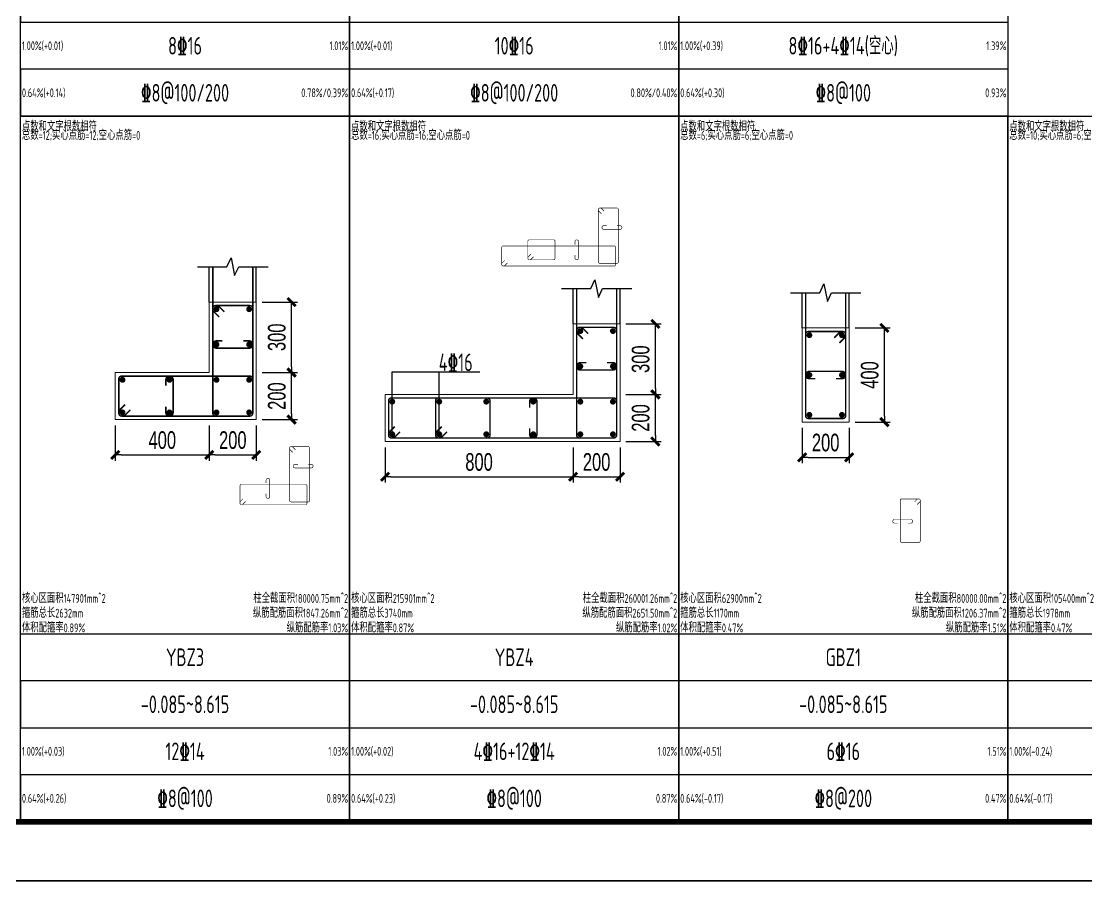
# Model space of a CAD drawing. Extents: x 393367 to 3005760, y 4998 to 826018.
# Drawn here: x 2355357 to 2373485, y 458562 to 473178 of the extents above; entities that cross this region are included whole.
import ezdxf
from ezdxf.enums import TextEntityAlignment as Align

# ---------------------------------------------------------------- set-up
doc = ezdxf.new("R2010")
doc.units = 0
doc.header["$LTSCALE"] = 1000
doc.layers.get('0').update_dxf_attribs({"linetype": 'CONTINUOUS'})
doc.layers.get('Defpoints').update_dxf_attribs({"linetype": 'CONTINUOUS'})
for name, color, linetype in [('-TK', 7, 'CONTINUOUS'), ('link-墙筋', 6, 'CONTINUOUS'), ('outline-pdx', 7, 'CONTINUOUS'), ('TAB', 7, 'CONTINUOUS'), ('TEXT', 7, 'CONTINUOUS'), ('z-计算配筋', 7, 'CONTINUOUS'), ('z-详图标注', 3, 'CONTINUOUS')]:
    doc.layers.add(name, color=color, linetype=linetype)
for name, color, linetype, lineweight in [('link', 6, 'CONTINUOUS', 18), ('outline', 7, 'CONTINUOUS', 18), ('REIN', 1, 'CONTINUOUS', 18)]:
    doc.layers.add(name, color=color, linetype=linetype, lineweight=lineweight)
doc.layers.add('yichutu', color=7, linetype='CONTINUOUS', true_color=0xffffff, plot=False)
doc.layers.add('配箍校核', color=34, linetype='CONTINUOUS', plot=False)
doc.styles.add('BW_Dim', font='Bweng.shx', dxfattribs={"width": 0.7, "bigfont": 'hztxt.shx'})
doc.styles.add('BW_Rein', font='Tssdeng.shx', dxfattribs={"width": 0.7, "bigfont": 'hztxt.shx'})
doc.styles.add('TSSD_Rein', font='Tssdeng.shx', dxfattribs={"width": 0.7, "bigfont": 'hztxt.shx'})
doc.dimstyles.new('Cyz_25_100', dxfattribs={"dimtxt": 300, "dimasz": 100, "dimexe": 100, "dimexo": 100, "dimgap": 100, "dimtad": 1, "dimdec": 0, "dimlfac": 0.25, "dimzin": 0, "dimdsep": 46, "dimtxsty": 'BW_Dim', "dimblk": '_bwk', "dimcen": 0, "dimclrt": 7, "dimadec": 0, "dimazin": 0, "dimtfac": 1, "dimtdec": 0, "dimtix": 1, "dimtmove": 2, "dimatfit": 0, "dimfxl": 1, "dimtolj": 1, "dimtzin": 0, "dimarcsym": 0})

# ---------------------------------------------------------------- blocks, each defined once
blk = doc.blocks.new('_bwk')
blk.add_line((-1, 0), (0, 0))
at = {"const_width": 0.5}
blk.add_lwpolyline([(-0.7, -0.7), (0.7, 0.7)], dxfattribs=at)
blk = doc.blocks.new('*D122')
at = {"layer": 'Defpoints', "color": 0, "transparency": 16777216}
for p in [(2369443, 467962), (2370043, 467962), (2369443, 466362)]:
    blk.add_point(p, dxfattribs=at)
at = {"layer": 'z-详图标注', "color": 0, "lineweight": -2, "transparency": 16777216}
for p, q in [((2369543, 467962), (2370143, 467962)), ((2370043, 466462), (2370043, 467862)), ((2369543, 466362), (2370143, 466362))]:
    blk.add_line(p, q, dxfattribs=at)
at = {"layer": 'z-详图标注', "color": 0, "lineweight": -2, "transparency": 16777216, "xscale": 100, "yscale": 100, "zscale": 100}
for p, rotation in [((2370043, 467962), 90), ((2370043, 466362), 270)]:
    blk.add_blockref('_bwk', p, dxfattribs=dict(at, rotation=rotation))
at = {"layer": 'z-详图标注', "color": 7, "transparency": 16777216, "insert": (2369793, 467162), "char_height": 300, "attachment_point": 5, "rotation": 90, "style": 'BW_Dim'}
blk.add_mtext('\\A1;400', dxfattribs=at)
blk = doc.blocks.new('*D123')
at = {"layer": 'Defpoints', "color": 0, "transparency": 16777216}
for p in [(2368643, 466362), (2369443, 466362), (2369443, 465762)]:
    blk.add_point(p, dxfattribs=at)
at = {"layer": 'z-详图标注', "color": 0, "lineweight": -2, "transparency": 16777216}
for p, q in [((2368643, 466262), (2368643, 465662)), ((2369443, 466262), (2369443, 465662)), ((2368743, 465762), (2369343, 465762))]:
    blk.add_line(p, q, dxfattribs=at)
at = {"layer": 'z-详图标注', "color": 0, "lineweight": -2, "transparency": 16777216, "xscale": 100, "yscale": 100, "zscale": 100, "rotation": 180}
blk.add_blockref('_bwk', (2368643, 465762), dxfattribs=at)
at = {"layer": 'z-详图标注', "color": 0, "lineweight": -2, "transparency": 16777216, "xscale": 100, "yscale": 100, "zscale": 100}
blk.add_blockref('_bwk', (2369443, 465762), dxfattribs=at)
at = {"layer": 'z-详图标注', "color": 7, "transparency": 16777216, "insert": (2369043, 466012), "char_height": 300, "attachment_point": 5, "style": 'BW_Dim'}
blk.add_mtext('\\A1;200', dxfattribs=at)
blk = doc.blocks.new('*D191')
at = {"layer": 'Defpoints', "color": 0, "transparency": 16777216}
for p in [(2359356, 467204), (2359956, 467204), (2359356, 466404)]:
    blk.add_point(p, dxfattribs=at)
at = {"layer": 'z-详图标注', "color": 0, "lineweight": -2, "transparency": 16777216}
for p, q in [((2359456, 467204), (2360056, 467204)), ((2359956, 466504), (2359956, 467104)), ((2359456, 466404), (2360056, 466404))]:
    blk.add_line(p, q, dxfattribs=at)
at = {"layer": 'z-详图标注', "color": 0, "lineweight": -2, "transparency": 16777216, "xscale": 100, "yscale": 100, "zscale": 100}
for p, rotation in [((2359956, 467204), 90), ((2359956, 466404), 270)]:
    blk.add_blockref('_bwk', p, dxfattribs=dict(at, rotation=rotation))
at = {"layer": 'z-详图标注', "color": 7, "transparency": 16777216, "insert": (2359706, 466804), "char_height": 300, "attachment_point": 5, "rotation": 90, "style": 'BW_Dim'}
blk.add_mtext('\\A1;200', dxfattribs=at)
blk = doc.blocks.new('*D192')
at = {"layer": 'Defpoints', "color": 0, "transparency": 16777216}
for p in [(2359356, 468404), (2359956, 468404), (2359356, 467204)]:
    blk.add_point(p, dxfattribs=at)
at = {"layer": 'z-详图标注', "color": 0, "lineweight": -2, "transparency": 16777216}
for p, q in [((2359456, 468404), (2360056, 468404)), ((2359956, 467304), (2359956, 468304)), ((2359456, 467204), (2360056, 467204))]:
    blk.add_line(p, q, dxfattribs=at)
at = {"layer": 'z-详图标注', "color": 0, "lineweight": -2, "transparency": 16777216, "xscale": 100, "yscale": 100, "zscale": 100}
for p, rotation in [((2359956, 468404), 90), ((2359956, 467204), 270)]:
    blk.add_blockref('_bwk', p, dxfattribs=dict(at, rotation=rotation))
at = {"layer": 'z-详图标注', "color": 7, "transparency": 16777216, "insert": (2359706, 467804), "char_height": 300, "attachment_point": 5, "rotation": 90, "style": 'BW_Dim'}
blk.add_mtext('\\A1;300', dxfattribs=at)
blk = doc.blocks.new('*D193')
at = {"layer": 'Defpoints', "color": 0, "transparency": 16777216}
for p in [(2356956, 466404), (2358556, 466404), (2358556, 465804)]:
    blk.add_point(p, dxfattribs=at)
at = {"layer": 'z-详图标注', "color": 0, "lineweight": -2, "transparency": 16777216}
for p, q in [((2356956, 466304), (2356956, 465704)), ((2358556, 466304), (2358556, 465704)), ((2357056, 465804), (2358456, 465804))]:
    blk.add_line(p, q, dxfattribs=at)
at = {"layer": 'z-详图标注', "color": 0, "lineweight": -2, "transparency": 16777216, "xscale": 100, "yscale": 100, "zscale": 100, "rotation": 180}
blk.add_blockref('_bwk', (2356956, 465804), dxfattribs=at)
at = {"layer": 'z-详图标注', "color": 0, "lineweight": -2, "transparency": 16777216, "xscale": 100, "yscale": 100, "zscale": 100}
blk.add_blockref('_bwk', (2358556, 465804), dxfattribs=at)
at = {"layer": 'z-详图标注', "color": 7, "transparency": 16777216, "insert": (2357756, 466054), "char_height": 300, "attachment_point": 5, "style": 'BW_Dim'}
blk.add_mtext('\\A1;400', dxfattribs=at)
blk = doc.blocks.new('*D194')
at = {"layer": 'Defpoints', "color": 0, "transparency": 16777216}
for p in [(2358556, 466404), (2359356, 466404), (2359356, 465804)]:
    blk.add_point(p, dxfattribs=at)
at = {"layer": 'z-详图标注', "color": 0, "lineweight": -2, "transparency": 16777216}
for p, q in [((2358556, 466304), (2358556, 465704)), ((2359356, 466304), (2359356, 465704)), ((2358656, 465804), (2359256, 465804))]:
    blk.add_line(p, q, dxfattribs=at)
at = {"layer": 'z-详图标注', "color": 0, "lineweight": -2, "transparency": 16777216, "xscale": 100, "yscale": 100, "zscale": 100, "rotation": 180}
blk.add_blockref('_bwk', (2358556, 465804), dxfattribs=at)
at = {"layer": 'z-详图标注', "color": 0, "lineweight": -2, "transparency": 16777216, "xscale": 100, "yscale": 100, "zscale": 100}
blk.add_blockref('_bwk', (2359356, 465804), dxfattribs=at)
at = {"layer": 'z-详图标注', "color": 7, "transparency": 16777216, "insert": (2358956, 466054), "char_height": 300, "attachment_point": 5, "style": 'BW_Dim'}
blk.add_mtext('\\A1;200', dxfattribs=at)
blk = doc.blocks.new('*D195')
at = {"layer": 'Defpoints', "color": 0, "transparency": 16777216}
for p in [(2365546, 466832), (2366146, 466832), (2365546, 466032)]:
    blk.add_point(p, dxfattribs=at)
at = {"layer": 'z-详图标注', "color": 0, "lineweight": -2, "transparency": 16777216}
for p, q in [((2365646, 466832), (2366246, 466832)), ((2366146, 466132), (2366146, 466732)), ((2365646, 466032), (2366246, 466032))]:
    blk.add_line(p, q, dxfattribs=at)
at = {"layer": 'z-详图标注', "color": 0, "lineweight": -2, "transparency": 16777216, "xscale": 100, "yscale": 100, "zscale": 100}
for p, rotation in [((2366146, 466832), 90), ((2366146, 466032), 270)]:
    blk.add_blockref('_bwk', p, dxfattribs=dict(at, rotation=rotation))
at = {"layer": 'z-详图标注', "color": 7, "transparency": 16777216, "insert": (2365896, 466432), "char_height": 300, "attachment_point": 5, "rotation": 90, "style": 'BW_Dim'}
blk.add_mtext('\\A1;200', dxfattribs=at)
blk = doc.blocks.new('*D196')
at = {"layer": 'Defpoints', "color": 0, "transparency": 16777216}
for p in [(2365546, 468032), (2366146, 468032), (2365546, 466832)]:
    blk.add_point(p, dxfattribs=at)
at = {"layer": 'z-详图标注', "color": 0, "lineweight": -2, "transparency": 16777216}
for p, q in [((2365646, 468032), (2366246, 468032)), ((2366146, 466932), (2366146, 467932)), ((2365646, 466832), (2366246, 466832))]:
    blk.add_line(p, q, dxfattribs=at)
at = {"layer": 'z-详图标注', "color": 0, "lineweight": -2, "transparency": 16777216, "xscale": 100, "yscale": 100, "zscale": 100}
for p, rotation in [((2366146, 468032), 90), ((2366146, 466832), 270)]:
    blk.add_blockref('_bwk', p, dxfattribs=dict(at, rotation=rotation))
at = {"layer": 'z-详图标注', "color": 7, "transparency": 16777216, "insert": (2365896, 467432), "char_height": 300, "attachment_point": 5, "rotation": 90, "style": 'BW_Dim'}
blk.add_mtext('\\A1;300', dxfattribs=at)
blk = doc.blocks.new('*D197')
at = {"layer": 'Defpoints', "color": 0, "transparency": 16777216}
for p in [(2361546, 466032), (2364746, 466032), (2364746, 465432)]:
    blk.add_point(p, dxfattribs=at)
at = {"layer": 'z-详图标注', "color": 0, "lineweight": -2, "transparency": 16777216}
for p, q in [((2361546, 465932), (2361546, 465332)), ((2364746, 465932), (2364746, 465332)), ((2361646, 465432), (2364646, 465432))]:
    blk.add_line(p, q, dxfattribs=at)
at = {"layer": 'z-详图标注', "color": 0, "lineweight": -2, "transparency": 16777216, "xscale": 100, "yscale": 100, "zscale": 100, "rotation": 180}
blk.add_blockref('_bwk', (2361546, 465432), dxfattribs=at)
at = {"layer": 'z-详图标注', "color": 0, "lineweight": -2, "transparency": 16777216, "xscale": 100, "yscale": 100, "zscale": 100}
blk.add_blockref('_bwk', (2364746, 465432), dxfattribs=at)
at = {"layer": 'z-详图标注', "color": 7, "transparency": 16777216, "insert": (2363146, 465682), "char_height": 300, "attachment_point": 5, "style": 'BW_Dim'}
blk.add_mtext('\\A1;800', dxfattribs=at)
blk = doc.blocks.new('*D198')
at = {"layer": 'Defpoints', "color": 0, "transparency": 16777216}
for p in [(2364746, 466032), (2365546, 466032), (2365546, 465432)]:
    blk.add_point(p, dxfattribs=at)
at = {"layer": 'z-详图标注', "color": 0, "lineweight": -2, "transparency": 16777216}
for p, q in [((2364746, 465932), (2364746, 465332)), ((2365546, 465932), (2365546, 465332)), ((2364846, 465432), (2365446, 465432))]:
    blk.add_line(p, q, dxfattribs=at)
at = {"layer": 'z-详图标注', "color": 0, "lineweight": -2, "transparency": 16777216, "xscale": 100, "yscale": 100, "zscale": 100, "rotation": 180}
blk.add_blockref('_bwk', (2364746, 465432), dxfattribs=at)
at = {"layer": 'z-详图标注', "color": 0, "lineweight": -2, "transparency": 16777216, "xscale": 100, "yscale": 100, "zscale": 100}
blk.add_blockref('_bwk', (2365546, 465432), dxfattribs=at)
at = {"layer": 'z-详图标注', "color": 7, "transparency": 16777216, "insert": (2365146, 465682), "char_height": 300, "attachment_point": 5, "style": 'BW_Dim'}
blk.add_mtext('\\A1;200', dxfattribs=at)
blk = doc.blocks.new('A1')
blk.add_lwpolyline([(0, 59400), (0, 0), (84100, 0), (84100, 59400)], close=True)
at = {"const_width": 100}
blk.add_lwpolyline([(2500, 58400), (2500, 1000), (83100, 1000), (83100, 58400)], close=True, dxfattribs=at)
blk = doc.blocks.new('yct-841-594-84100-59400-100-1000')
at = {"layer": 'yichutu', "color": 7, "true_color": 0xffffff}
blk.add_lwpolyline([(0, 0), (0, 59400), (84100, 59400), (84100, 0)], close=True, dxfattribs=at)

msp = doc.modelspace()

# ---------------------------------------------------------------- linework, layer by layer
at = {"layer": '-TK'}
msp.add_line((2342393.38356, 458562.12225), (2415993.38356, 458562.12225), dxfattribs=at)
at = {"layer": 'link', "color": 1}
for points, const_width in [([(2365273.61299, 469948.73992), (2365227.65105, 469994.70186, 0.1989123674), (2365210.68049, 470001.7313), (2365200.42744, 470001.7313, 0.4142135624), (2365176.42744, 469977.7313), (2365176.42744, 469085.7313, 0.4142135622), (2365200.42744, 469061.7313), (2365492.42744, 469061.7313, 0.4142135626), (2365516.42744, 469085.7313), (2365516.42744, 469977.7313, 0.4142135624), (2365492.42744, 470001.7313), (2365200.42744, 470001.7313, 0.4142135624), (2365176.42744, 469977.7313), (2365176.42744, 469967.47825, 0.1989123674), (2365183.45688, 469950.50769), (2365229.41882, 469904.54575)], 10), ([(2363584.40622, 469113.91685), (2363538.44428, 469067.95491, 0.1989123674), (2363531.41484, 469050.98435), (2363531.41484, 469040.7313, 0.4142135624), (2363555.41484, 469016.7313), (2365447.42744, 469016.7313, 0.4142135626), (2365471.42744, 469040.7313), (2365471.42744, 469332.7313, 0.4142135622), (2365447.42744, 469356.7313), (2363555.41484, 469356.7313, 0.4142135624), (2363531.41484, 469332.7313), (2363531.41484, 469040.7313, 0.4142135624), (2363555.41484, 469016.7313), (2363565.66789, 469016.7313, 0.1989123674), (2363582.63845, 469023.76073), (2363628.60039, 469069.72268)], 10), ([(2358810.40682, 468237.59647), (2358718.48294, 468329.52035, 0.1989123674), (2358684.54182, 468343.57923), (2358664.03572, 468343.57923, 0.4142135624), (2358616.03572, 468295.57923), (2358616.03572, 466511.57883, 0.4142124804), (2358664.03554, 466463.57883), (2359248.03554, 466463.57667, 0.4142146443), (2359296.03572, 466511.57667), (2359296.03572, 468295.57923, 0.4142135624), (2359248.03572, 468343.57923), (2358664.03572, 468343.57923, 0.4142135624), (2358616.03572, 468295.57923), (2358616.03572, 468275.07313, 0.1989123674), (2358630.09459, 468241.132), (2358722.01848, 468149.20812)], 25), ([(2365000.79855, 467865.74854), (2364908.87466, 467957.67242, 0.1989123674), (2364874.93354, 467971.7313), (2364854.42744, 467971.7313, 0.4142135624), (2364806.42744, 467923.7313), (2364806.42744, 466139.7313, 0.4142135622), (2364854.42744, 466091.7313), (2365438.42744, 466091.7313, 0.4142135626), (2365486.42744, 466139.7313), (2365486.42744, 467923.7313, 0.4142135624), (2365438.42744, 467971.7313), (2364854.42744, 467971.7313, 0.4142135624), (2364806.42744, 467923.7313), (2364806.42744, 467903.2252, 0.1989123674), (2364820.48632, 467869.28407), (2364912.4102, 467777.36019)], 25), ([(2369189.01245, 467796.13949), (2369280.93633, 467888.06337, -0.1989123674), (2369314.87746, 467902.12225), (2369335.38356, 467902.12225, -0.4142135624), (2369383.38356, 467854.12225), (2369383.38356, 466470.12225, -0.4142135624), (2369335.38356, 466422.12225), (2368751.38356, 466422.12225, -0.4142135624), (2368703.38356, 466470.12225), (2368703.38356, 467854.12225, -0.4142135624), (2368751.38356, 467902.12225), (2369335.38356, 467902.12225, -0.4142135624), (2369383.38356, 467854.12225), (2369383.38356, 467833.61615, -0.1989123674), (2369369.32468, 467799.67503), (2369277.4008, 467707.75115)], 25), ([(2357122.00439, 466657.95563), (2357030.08016, 466566.03208, 0.1989123674), (2357016.02116, 466532.09101), (2357016.02109, 466511.58491, 0.4142135624), (2357064.02091, 466463.58474), (2359248.03554, 466463.57667, 0.4142146443), (2359296.03572, 466511.57667), (2359296.03572, 467095.57667, 0.4142124804), (2359248.0359, 467143.57667), (2357064.02342, 467143.58474, 0.4142135624), (2357016.02325, 467095.58491), (2357016.02109, 466511.58491, 0.4142135624), (2357064.02091, 466463.58474), (2357084.52701, 466463.58466, 0.1989123674), (2357118.46819, 466477.64341), (2357210.39241, 466569.56695)], 25), ([(2361712.385, 466286.1024), (2361620.46111, 466194.17852, 0.1989123674), (2361606.40224, 466160.23739), (2361606.40224, 466139.7313, 0.4142135624), (2361654.40224, 466091.7313), (2365438.42744, 466091.7313, 0.4142135626), (2365486.42744, 466139.7313), (2365486.42744, 466723.7313, 0.4142135622), (2365438.42744, 466771.7313), (2361654.40224, 466771.7313, 0.4142135624), (2361606.40224, 466723.7313), (2361606.40224, 466139.7313, 0.4142135624), (2361654.40224, 466091.7313), (2361674.90834, 466091.7313, 0.1989123674), (2361708.84946, 466105.79017), (2361800.77334, 466197.71405)], 25), ([(2360019.89573, 465891.70575), (2359973.93379, 465937.66769, 0.1989123674), (2359956.96322, 465944.69713), (2359946.71018, 465944.69713, 0.4142135624), (2359922.71018, 465920.69713), (2359922.71018, 465028.69693, 0.4142124804), (2359946.71009, 465004.69693), (2360238.71009, 465004.69585, 0.4142146443), (2360262.71018, 465028.69585), (2360262.71018, 465920.69713, 0.4142135624), (2360238.71018, 465944.69713), (2359946.71018, 465944.69713, 0.4142135624), (2359922.71018, 465920.69713), (2359922.71018, 465910.44408, 0.1989123674), (2359929.73961, 465893.47352), (2359975.70155, 465847.51157)], 10), ([(2359130.69434, 465056.88549), (2359084.73223, 465010.92372, 0.1989123674), (2359077.70273, 464993.95319), (2359077.70269, 464983.70014, 0.4142135624), (2359101.70261, 464959.70005), (2360193.70992, 464959.69601, 0.4142146443), (2360217.71001, 464983.69601), (2360217.71001, 465275.69601, 0.4142124804), (2360193.7101, 465299.69601), (2359101.70386, 465299.70005, 0.4142135624), (2359077.70377, 465275.70014), (2359077.70269, 464983.70014, 0.4142135624), (2359101.70261, 464959.70005), (2359111.95565, 464959.70001, 0.1989123674), (2359128.92624, 464966.72938), (2359174.88835, 465012.69116)], 10), ([(2370555.19249, 465002.43827), (2370601.15443, 465048.40021, -0.1989123674), (2370618.12499, 465055.42964), (2370628.37804, 465055.42964, -0.4142135624), (2370652.37804, 465031.42964), (2370652.37804, 464339.42964, -0.4142135624), (2370628.37804, 464315.42964), (2370336.37804, 464315.42964, -0.4142135624), (2370312.37804, 464339.42964), (2370312.37804, 465031.42964, -0.4142135624), (2370336.37804, 465055.42964), (2370628.37804, 465055.42964, -0.4142135624), (2370652.37804, 465031.42964), (2370652.37804, 465021.1766, -0.1989123674), (2370645.34861, 465004.20603), (2370599.38666, 464958.24409)], 10)]:
    msp.add_lwpolyline(points, format="xyb", dxfattribs=dict(at, const_width=const_width))
at = {"layer": 'link'}
for points, const_width in [([(2365495.17744, 469701.7313), (2365545.17744, 469701.7313, -1), (2365545.17744, 469639.2313), (2365267.67744, 469639.2313, -1), (2365267.67744, 469701.7313), (2365317.67744, 469701.7313)], 10), ([(2364073.60354, 469174.72268), (2364027.6416, 469128.76073, -0.1989123674), (2364010.67104, 469121.7313), (2364000.41799, 469121.7313, -0.4142135624), (2363976.41799, 469145.7313), (2363976.41799, 469437.7313, -0.4142135624), (2364000.41799, 469461.7313), (2364414.92114, 469461.7313, -0.4142135624), (2364438.92114, 469437.7313), (2364438.92114, 469145.7313, -0.4142135624), (2364414.92114, 469121.7313), (2364000.41799, 469121.7313, -0.4142135624), (2363976.41799, 469145.7313), (2363976.41799, 469155.98435, -0.1989123674), (2363983.44743, 469172.95491), (2364029.40937, 469218.91685)], 10), ([(2364776.42429, 469380.4813), (2364776.42429, 469430.4813, -1), (2364838.92429, 469430.4813), (2364838.92429, 469152.9813, -1), (2364776.42429, 469152.9813), (2364776.42429, 469202.9813)], 10), ([(2359133.53572, 467743.579), (2359233.53572, 467743.579, -1), (2359233.53572, 467618.579), (2358678.53572, 467618.579, -1), (2358678.53572, 467743.579), (2358778.53572, 467743.579)], 25), ([(2365323.92744, 467371.7313), (2365423.92744, 467371.7313, -1), (2365423.92744, 467246.7313), (2364868.92744, 467246.7313, -1), (2364868.92744, 467371.7313), (2364968.92744, 467371.7313)], 25), ([(2357816.02909, 466981.08196), (2357816.02946, 467081.08196, -1), (2357941.02946, 467081.0815), (2357941.02741, 466526.0815, -1), (2357816.02741, 466526.08196), (2357816.02778, 466626.08196)], 25), ([(2368865.88356, 467099.62225), (2368765.88356, 467099.62225, -1), (2368765.88356, 467224.62225), (2369320.88356, 467224.62225, -1), (2369320.88356, 467099.62225), (2369220.88356, 467099.62225)], 25), ([(2362600.77964, 466197.71405), (2362508.85576, 466105.79017, -0.1989123674), (2362474.91464, 466091.7313), (2362454.40854, 466091.7313, -0.4142135624), (2362406.40854, 466139.7313), (2362406.40854, 466723.7313, -0.4142135624), (2362454.40854, 466771.7313), (2363283.41484, 466771.7313, -0.4142135624), (2363331.41484, 466723.7313), (2363331.41484, 466139.7313, -0.4142135624), (2363283.41484, 466091.7313), (2362454.40854, 466091.7313, -0.4142135624), (2362406.40854, 466139.7313), (2362406.40854, 466160.23739, -0.1989123674), (2362420.46741, 466194.17852), (2362512.3913, 466286.1024)], 25), ([(2364006.42114, 466609.2313), (2364006.42114, 466709.2313, -1), (2364131.42114, 466709.2313), (2364131.42114, 466154.2313, -1), (2364006.42114, 466154.2313), (2364006.42114, 466254.2313)], 25), ([(2360241.46018, 465644.69701), (2360291.46018, 465644.69701, -1), (2360291.46018, 465582.19701), (2360013.96018, 465582.19701, -1), (2360013.96018, 465644.69701), (2360063.96018, 465644.69701)], 10), ([(2359522.70708, 465323.44849), (2359522.70727, 465373.44849, -1), (2359585.20727, 465373.44826), (2359585.20624, 465095.94826, -1), (2359522.70624, 465095.94849), (2359522.70643, 465145.94849)], 10), ([(2370265.9612, 464642.91142), (2370215.9612, 464642.91142, -1), (2370215.9612, 464705.41142), (2370493.4612, 464705.41142, -1), (2370493.4612, 464642.91142), (2370443.4612, 464642.91142)], 10)]:
    msp.add_lwpolyline(points, format="xyb", dxfattribs=dict(at, const_width=const_width))
at = {"layer": 'link-墙筋', "const_width": 25}
for points in [[(2358616.03572, 468238.57923), (2358616.03572, 469003.57923)], [(2359296.03572, 468238.57923), (2359296.03572, 469003.57923)], [(2364806.42744, 467866.7313), (2364806.42744, 468631.7313)], [(2365486.42744, 467866.7313), (2365486.42744, 468631.7313)], [(2368703.38356, 467797.12225), (2368703.38356, 468562.12225)], [(2369383.38356, 467797.12225), (2369383.38356, 468562.12225)]]:
    msp.add_lwpolyline(points, dxfattribs=at)
at = {"layer": 'outline'}
for points in [[(2358556.03572, 467203.57923), (2358556.03572, 468403.57923), (2359356.03572, 468403.57923), (2359356.03572, 466403.57627), (2356956.02069, 466403.58514), (2356956.02364, 467203.58514)], [(2364746.42744, 466831.7313), (2364746.42744, 468031.7313), (2365546.42744, 468031.7313), (2365546.42744, 466031.7313), (2361546.40224, 466031.7313), (2361546.40224, 466831.7313)], [(2369443.38356, 467962.12225), (2368643.38356, 467962.12225), (2368643.38356, 466362.12225), (2369443.38356, 466362.12225)]]:
    msp.add_lwpolyline(points, close=True, dxfattribs=at)
at = {"layer": 'outline-pdx'}
for points in [[(2358356.03572, 469003.57923), (2358856.03572, 469003.57923), (2358926.03572, 469153.57923), (2358986.03572, 468853.57923), (2359056.03572, 469003.57923), (2359556.03572, 469003.57923)], [(2358556.03572, 468403.57923), (2358556.03572, 469003.57923)], [(2359356.03572, 468403.57923), (2359356.03572, 469003.57923)], [(2364546.42744, 468631.7313), (2365046.42744, 468631.7313), (2365116.42744, 468781.7313), (2365176.42744, 468481.7313), (2365246.42744, 468631.7313), (2365746.42744, 468631.7313)], [(2364746.42744, 468031.7313), (2364746.42744, 468631.7313)], [(2365546.42744, 468031.7313), (2365546.42744, 468631.7313)], [(2368443.38356, 468562.12225), (2368943.38356, 468562.12225), (2369013.38356, 468712.12225), (2369073.38356, 468412.12225), (2369143.38356, 468562.12225), (2369643.38356, 468562.12225)], [(2368643.38356, 467962.12225), (2368643.38356, 468562.12225)], [(2369443.38356, 467962.12225), (2369443.38356, 468562.12225)]]:
    msp.add_lwpolyline(points, dxfattribs=at)
at = {"layer": 'REIN', "const_width": 50}
for points in [[(2358653.53572, 468281.07923, 1), (2358703.53572, 468281.07923, 1)], [(2359208.53572, 468281.07923, 1), (2359258.53572, 468281.07923, 1)], [(2364843.92744, 467909.2313, 1), (2364893.92744, 467909.2313, 1)], [(2365398.92744, 467909.2313, 1), (2365448.92744, 467909.2313, 1)], [(2368740.88356, 467839.62225, 1), (2368790.88356, 467839.62225, 1)], [(2369295.88356, 467839.62225, 1), (2369345.88356, 467839.62225, 1)], [(2358653.53572, 467681.079, 1), (2358703.53572, 467681.079, 1)], [(2359208.53572, 467681.079, 1), (2359258.53572, 467681.079, 1)], [(2364843.92744, 467309.2313, 1), (2364893.92744, 467309.2313, 1)], [(2365398.92744, 467309.2313, 1), (2365448.92744, 467309.2313, 1)], [(2368740.88356, 467162.12225, 1), (2368790.88356, 467162.12225, 1)], [(2369295.88356, 467162.12225, 1), (2369345.88356, 467162.12225, 1)], [(2357053.52319, 467081.08468, 1), (2357103.52319, 467081.08468, 1)], [(2357853.52946, 467081.08173, 1), (2357903.52946, 467081.08173, 1)], [(2358653.53572, 467081.07877, 1), (2358703.53572, 467081.07877, 1)], [(2359208.53572, 467081.07672, 1), (2359258.53572, 467081.07672, 1)], [(2361643.90224, 466709.2313, 1), (2361693.90224, 466709.2313, 1)], [(2362443.90854, 466709.2313, 1), (2362493.90854, 466709.2313, 1)], [(2363243.91484, 466709.2313, 1), (2363293.91484, 466709.2313, 1)], [(2364043.92114, 466709.2313, 1), (2364093.92114, 466709.2313, 1)], [(2364843.92744, 466709.2313, 1), (2364893.92744, 466709.2313, 1)], [(2365398.92744, 466709.2313, 1), (2365448.92744, 466709.2313, 1)], [(2357053.52114, 466526.08468, 1), (2357103.52114, 466526.08468, 1)], [(2357853.52741, 466526.08173, 1), (2357903.52741, 466526.08173, 1)], [(2358653.53572, 466526.07877, 1), (2358703.53572, 466526.07877, 1)], [(2359208.53572, 466526.07672, 1), (2359258.53572, 466526.07672, 1)], [(2368740.88356, 466484.62225, 1), (2368790.88356, 466484.62225, 1)], [(2369295.88356, 466484.62225, 1), (2369345.88356, 466484.62225, 1)], [(2361643.90224, 466154.2313, 1), (2361693.90224, 466154.2313, 1)], [(2362443.90854, 466154.2313, 1), (2362493.90854, 466154.2313, 1)], [(2363243.91484, 466154.2313, 1), (2363293.91484, 466154.2313, 1)], [(2364043.92114, 466154.2313, 1), (2364093.92114, 466154.2313, 1)], [(2364843.92744, 466154.2313, 1), (2364893.92744, 466154.2313, 1)], [(2365398.92744, 466154.2313, 1), (2365448.92744, 466154.2313, 1)]]:
    msp.add_lwpolyline(points, format="xyb", close=True, dxfattribs=at)
at = {"layer": 'TAB'}
for points in [[(2355343.38356, 471562.12225), (2355343.38356, 483562.12225), (2360943.38356, 483562.12225), (2360943.38356, 471562.12225), (2355343.38356, 471562.12225), (2355343.38356, 474762.12225), (2360943.38356, 474762.12225), (2360943.38356, 473962.12225), (2355343.38356, 473962.12225), (2355343.38356, 473162.12225), (2360943.38356, 473162.12225), (2360943.38356, 472362.12225), (2355343.38356, 472362.12225), (2355343.38356, 471562.12225)], [(2360943.38356, 471562.12225), (2360943.38356, 483562.12225), (2366543.38356, 483562.12225), (2366543.38356, 471562.12225), (2360943.38356, 471562.12225), (2360943.38356, 474762.12225), (2366543.38356, 474762.12225), (2366543.38356, 473962.12225), (2360943.38356, 473962.12225), (2360943.38356, 473162.12225), (2366543.38356, 473162.12225), (2366543.38356, 472362.12225), (2360943.38356, 472362.12225), (2360943.38356, 471562.12225)], [(2366543.38356, 471562.12225), (2366543.38356, 483562.12225), (2372143.38356, 483562.12225), (2372143.38356, 471562.12225), (2366543.38356, 471562.12225), (2366543.38356, 474762.12225), (2372143.38356, 474762.12225), (2372143.38356, 473962.12225), (2366543.38356, 473962.12225), (2366543.38356, 473162.12225), (2372143.38356, 473162.12225), (2372143.38356, 472362.12225), (2366543.38356, 472362.12225), (2366543.38356, 471562.12225)], [(2355343.38356, 459562.12225), (2355343.38356, 471562.12225), (2360943.38356, 471562.12225), (2360943.38356, 459562.12225), (2355343.38356, 459562.12225), (2355343.38356, 462762.12225), (2360943.38356, 462762.12225), (2360943.38356, 461962.12225), (2355343.38356, 461962.12225), (2355343.38356, 461162.12225), (2360943.38356, 461162.12225), (2360943.38356, 460362.12225), (2355343.38356, 460362.12225), (2355343.38356, 459562.12225)], [(2360943.38356, 459562.12225), (2360943.38356, 471562.12225), (2366543.38356, 471562.12225), (2366543.38356, 459562.12225), (2360943.38356, 459562.12225), (2360943.38356, 462762.12225), (2366543.38356, 462762.12225), (2366543.38356, 461962.12225), (2360943.38356, 461962.12225), (2360943.38356, 461162.12225), (2366543.38356, 461162.12225), (2366543.38356, 460362.12225), (2360943.38356, 460362.12225), (2360943.38356, 459562.12225)], [(2366543.38356, 459562.12225), (2366543.38356, 471562.12225), (2372143.38356, 471562.12225), (2372143.38356, 459562.12225), (2366543.38356, 459562.12225), (2366543.38356, 462762.12225), (2372143.38356, 462762.12225), (2372143.38356, 461962.12225), (2366543.38356, 461962.12225), (2366543.38356, 461162.12225), (2372143.38356, 461162.12225), (2372143.38356, 460362.12225), (2366543.38356, 460362.12225), (2366543.38356, 459562.12225)], [(2372143.38356, 459562.12225), (2372143.38356, 471562.12225), (2377743.38356, 471562.12225), (2377743.38356, 459562.12225), (2372143.38356, 459562.12225), (2372143.38356, 462762.12225), (2377743.38356, 462762.12225), (2377743.38356, 461962.12225), (2372143.38356, 461962.12225), (2372143.38356, 461162.12225), (2377743.38356, 461162.12225), (2377743.38356, 460362.12225), (2372143.38356, 460362.12225), (2372143.38356, 459562.12225)]]:
    msp.add_lwpolyline(points, dxfattribs=at)
at = {"layer": 'TEXT'}
for p, q in [((2361668.90224, 466154.2313), (2361668.90224, 467216.26704)), ((2361668.90224, 467216.26704), (2363158.97979, 467216.26704)), ((2362468.90854, 466154.2313), (2362468.90854, 467216.26704))]:
    msp.add_line(p, q, dxfattribs=at)

# ---------------------------------------------------------------- block references
at = {"layer": '-TK'}
msp.add_blockref('A1', (2339893.38356, 458562.12225), dxfattribs=at)
at = {"layer": 'yichutu'}
msp.add_blockref('yct-841-594-84100-59400-100-1000', (2339893.38356, 458562.12225), dxfattribs=at)

# ---------------------------------------------------------------- texts
at = {"layer": 'z-计算配筋', "style": 'TSSD_Rein', "width": 0.7}
for s, p in [('8%%13216+4%%13214(空心)', (2369343.38356, 472762.12225)), ('8%%13216', (2358143.38356, 472762.12225)), ('10%%13216', (2363743.38356, 472762.12225)), ('%%1328@100/200', (2358143.38356, 471962.12225)), ('%%1328@100/200', (2363743.38356, 471962.12225)), ('%%1328@100', (2369343.38356, 471962.12225)), ('4%%13216', (2362748.68867, 467378.61776)), ('YBZ3', (2358143.38356, 462362.12225)), ('YBZ4', (2363743.38356, 462362.12225)), ('GBZ1', (2369343.38356, 462362.12225)), ('-0.085~8.615', (2358143.38356, 461562.12225)), ('-0.085~8.615', (2363743.38356, 461562.12225)), ('-0.085~8.615', (2369343.38356, 461562.12225)), ('12%%13214', (2358143.38356, 460762.12225)), ('4%%13216+12%%13214', (2363743.38356, 460762.12225)), ('6%%13216', (2369343.38356, 460762.12225)), ('%%1328@100', (2358143.38356, 459962.12225)), ('%%1328@100', (2363743.38356, 459962.12225)), ('%%1328@200', (2369343.38356, 459962.12225))]:
    msp.add_text(s, height=300, dxfattribs=at).set_placement(p, align=Align.MIDDLE_CENTER)
at = {"layer": '配箍校核', "style": 'BW_Rein', "width": 0.7}
for s, p in [('1.00%(+0.01)', (2355368.38356, 472762.12225)), ('1.00%(+0.01)', (2360968.38356, 472762.12225)), ('1.00%(+0.39)', (2366568.38356, 472762.12225)), ('0.64%(+0.14)', (2355368.38356, 471962.12225)), ('0.64%(+0.17)', (2360968.38356, 471962.12225)), ('0.64%(+0.30)', (2366568.38356, 471962.12225)), ('1.00%(+0.03)', (2355368.38356, 460762.12225)), ('1.00%(+0.02)', (2360968.38356, 460762.12225)), ('1.00%(+0.51)', (2366568.38356, 460762.12225)), ('0.64%(+0.26)', (2355368.38356, 459962.12225)), ('0.64%(+0.23)', (2360968.38356, 459962.12225))]:
    msp.add_text(s, height=150, dxfattribs=at).set_placement(p, align=Align.MIDDLE_LEFT)
for s, p in [('1.01%', (2360918.38356, 472762.12225)), ('1.01%', (2366518.38356, 472762.12225)), ('1.39%', (2372118.38356, 472762.12225)), ('0.78%/0.39%', (2360918.38356, 471962.12225)), ('0.80%/0.40%', (2366518.38356, 471962.12225)), ('0.93%', (2372118.38356, 471962.12225)), ('1.03%', (2360918.38356, 460762.12225)), ('1.02%', (2366518.38356, 460762.12225)), ('1.51%', (2372118.38356, 460762.12225)), ('0.89%', (2360918.38356, 459962.12225)), ('0.87%', (2366518.38356, 459962.12225))]:
    msp.add_text(s, height=150, dxfattribs=at).set_placement(p, align=Align.MIDDLE_RIGHT)
for s, p in [('点数和文字根数相符', (2355368.38356, 471312.12225)), ('总数=12;实心点筋=12;空心点筋=0', (2355368.38356, 471162.12225)), ('点数和文字根数相符', (2360968.38356, 471312.12225)), ('总数=16;实心点筋=16;空心点筋=0', (2360968.38356, 471162.12225)), ('点数和文字根数相符', (2366568.38356, 471312.12225)), ('总数=6;实心点筋=6;空心点筋=0', (2366568.38356, 471162.12225)), ('点数和文字根数相符', (2372168.38356, 471312.12225)), ('总数=10;实心点筋=6;空心点筋=4', (2372168.38356, 471162.12225)), ('核心区面积147901mm^ 2', (2355368.38356, 463287.12225)), ('核心区面积215901mm^ 2', (2360968.38356, 463287.12225)), ('核心区面积62900mm^ 2', (2366568.38356, 463287.12225)), ('核心区面积105400mm^ 2', (2372168.38356, 463287.12225)), ('箍筋总长2632mm', (2355368.38356, 463037.12225)), ('箍筋总长3740mm', (2360968.38356, 463037.12225)), ('箍筋总长1170mm', (2366568.38356, 463037.12225)), ('箍筋总长1978mm', (2372168.38356, 463037.12225)), ('体积配箍率0.89%', (2355368.38356, 462787.12225)), ('体积配箍率0.87%', (2360968.38356, 462787.12225)), ('体积配箍率0.47%', (2366568.38356, 462787.12225)), ('体积配箍率0.47%', (2372168.38356, 462787.12225))]:
    msp.add_text(s, height=150, dxfattribs=at).set_placement(p)
for s, p in [('柱全截面积180000.75mm^ 2', (2360918.38356, 463287.12225)), ('柱全截面积260001.26mm^ 2', (2366518.38356, 463287.12225)), ('柱全截面积80000.00mm^ 2', (2372118.38356, 463287.12225)), ('纵筋配筋面积1847.26mm^ 2', (2360918.38356, 463037.12225)), ('纵筋配筋面积2651.50mm^ 2', (2366518.38356, 463037.12225)), ('纵筋配筋面积1206.37mm^ 2', (2372118.38356, 463037.12225)), ('纵筋配筋率1.03%', (2360918.38356, 462787.12225)), ('纵筋配筋率1.02%', (2366518.38356, 462787.12225)), ('纵筋配筋率1.51%', (2372118.38356, 462787.12225))]:
    msp.add_text(s, height=150, dxfattribs=at).set_placement(p, align=Align.RIGHT)
at = {"layer": '配箍校核', "color": 1, "style": 'BW_Rein', "width": 0.7}
for s, p in [('1.00%(-0.24)', (2372168.38356, 460762.12225)), ('0.64%(-0.17)', (2366568.38356, 459962.12225)), ('0.64%(-0.17)', (2372168.38356, 459962.12225))]:
    msp.add_text(s, height=150, dxfattribs=at).set_placement(p, align=Align.MIDDLE_LEFT)
msp.add_text('0.47%', height=150, dxfattribs=at).set_placement((2372118.38356, 459962.12225), align=Align.MIDDLE_RIGHT)

# ---------------------------------------------------------------- dimensions: what is measured, and where the dimension line sits
at = {"layer": 'z-详图标注'}
for base, p1, p2, picture, middle in [((2359956.03572, 468403.57923), (2359356.03572, 467203.57923), (2359356.03572, 468403.57923), '*D192', (2359706.03572, 467803.57923)), ((2366146.42744, 468031.7313), (2365546.42744, 466831.7313), (2365546.42744, 468031.7313), '*D196', (2365896.42744, 467431.7313)), ((2370043.38356, 467962.12225), (2369443.38356, 466362.12225), (2369443.38356, 467962.12225), '*D122', (2369793.38356, 467162.12225)), ((2359956.03572, 467203.57923), (2359356.03572, 466403.57627), (2359356.03572, 467203.57923), '*D191', (2359706.03572, 466803.57775)), ((2366146.42744, 466831.7313), (2365546.42744, 466031.7313), (2365546.42744, 466831.7313), '*D195', (2365896.42744, 466431.7313))]:
    dim = msp.add_linear_dim(base=base, p1=p1, p2=p2, angle=90, dimstyle='Cyz_25_100', dxfattribs=at)
    dim.commit()
    dim.dimension.update_dxf_attribs({"geometry": picture, "text_midpoint": middle})
for base, p1, p2, picture, middle in [((2358556.03572, 465803.57627), (2356956.02069, 466403.57627), (2358556.03572, 466403.57627), '*D193', (2357756.0282, 466053.57627)), ((2359356.03572, 465803.57627), (2358556.03572, 466403.57627), (2359356.03572, 466403.57627), '*D194', (2358956.03572, 466053.57627)), ((2369443.38356, 465762.12225), (2368643.38356, 466362.12225), (2369443.38356, 466362.12225), '*D123', (2369043.38356, 466012.12225)), ((2364746.42744, 465431.7313), (2361546.40224, 466031.7313), (2364746.42744, 466031.7313), '*D197', (2363146.41484, 465681.7313)), ((2365546.42744, 465431.7313), (2364746.42744, 466031.7313), (2365546.42744, 466031.7313), '*D198', (2365146.42744, 465681.7313))]:
    dim = msp.add_linear_dim(base=base, p1=p1, p2=p2, dimstyle='Cyz_25_100', dxfattribs=at)
    dim.commit()
    dim.dimension.update_dxf_attribs({"geometry": picture, "text_midpoint": middle})

doc.saveas('drawing.dxf')
